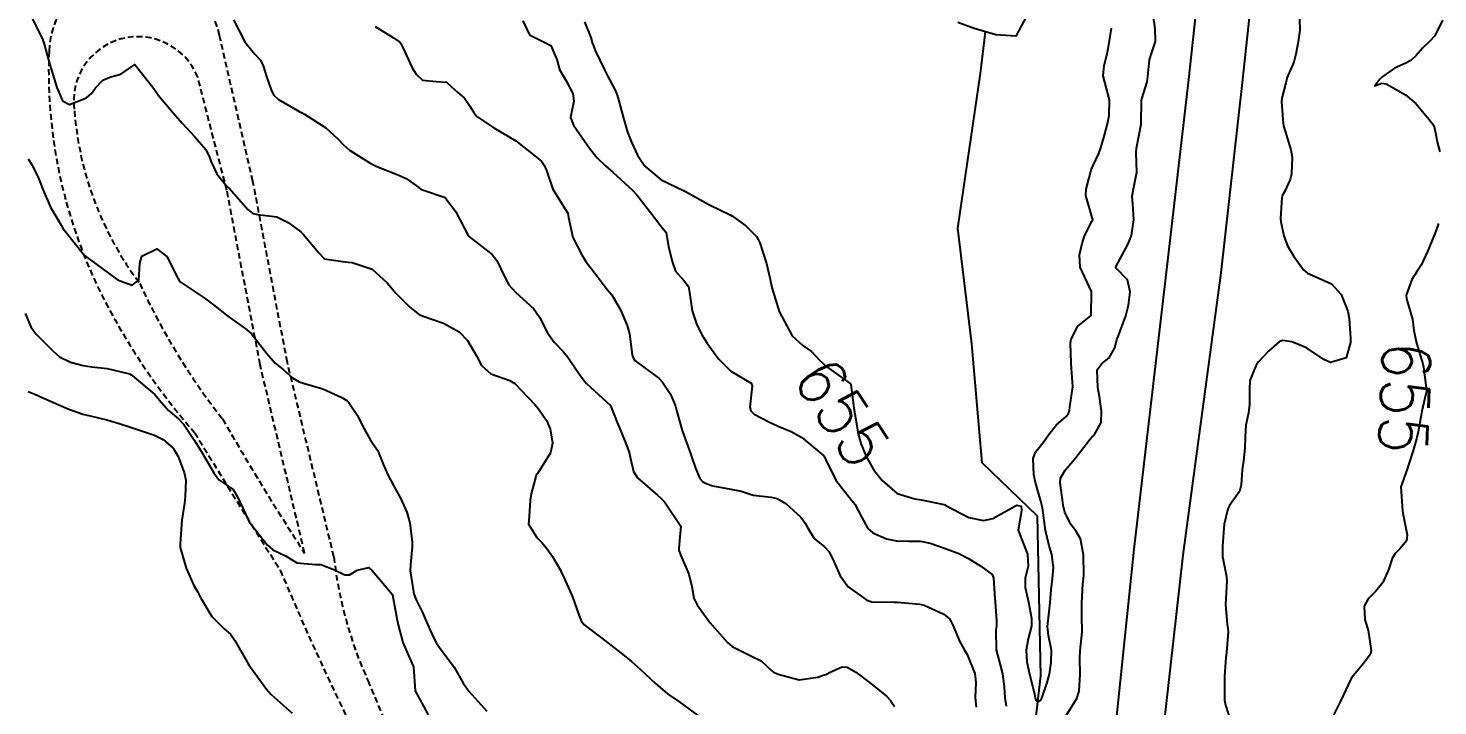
# Model space of a CAD drawing. Header units: metres. Extents: x 292545 to 299085, y 7450245 to 7463078.
# Drawn here: x 296570 to 296687.5, y 7460895.4 to 7460952 of the extents above; entities that cross this region are included whole.
import ezdxf
from ezdxf.enums import TextEntityAlignment as Align

# ---------------------------------------------------------------- set-up
doc = ezdxf.new("R2010")
doc.units = ezdxf.units.M
doc.linetypes.add('DASHED', pattern=[0.75, 0.5, -0.25])
for name, color, linetype in [('Cotas', 45, 'Continuous'), ('Curvas de Nivel 1m', 11, 'Continuous'), ('Curvas de Nivel 5m', 15, 'Continuous'), ('Hidrografia', 140, 'Continuous'), ('Linha Férrea', 20, 'Continuous'), ('Vias Secundárias', 230, 'DASHED')]:
    doc.layers.add(name, color=color, linetype=linetype)
doc.styles.add('Style-STANDARD', font='STANDARD.shx')

msp = doc.modelspace()

# ---------------------------------------------------------------- linework, layer by layer
at = {"layer": 'Curvas de Nivel 1m', "flags": 128}
for points, elevation in [([(296570.18, 7460953.08), (296570.91, 7460951.67), (296571.19, 7460951.07), (296571.31, 7460950.66), (296571.75, 7460949.06), (296572.15, 7460947.77), (296572.38, 7460947.05), (296572.84, 7460945.94), (296573.42, 7460945.62), (296574.84, 7460946.18), (296575.29, 7460946.57), (296575.61, 7460947.01), (296576.2, 7460947.67), (296576.87, 7460947.95), (296577.7, 7460948.16), (296578.88, 7460948.98), (296580.46, 7460946.96), (296580.62, 7460946.72), (296580.85, 7460946.38), (296582.08, 7460944.94), (296582.82, 7460944.06), (296583.89, 7460942.92), (296584.79, 7460941.88), (296585.1, 7460941.22), (296585.22, 7460940.9), (296585.73, 7460939.85), (296586.5, 7460938.88), (296586.76, 7460938.61), (296588.31, 7460936.86), (296588.73, 7460936.52), (296589.14, 7460936.45), (296590.73, 7460936.24), (296591.67, 7460935.78), (296592.71, 7460935), (296592.92, 7460934.81), (296594.23, 7460933.25), (296594.63, 7460932.79), (296594.68, 7460932.76), (296596.43, 7460932.51), (296596.68, 7460932.47), (296597.01, 7460932.43), (296598.67, 7460931.89), (296599.92, 7460930.73), (296600.65, 7460929.89), (296601.24, 7460929.3), (296601.82, 7460928.7), (296602.63, 7460928.07), (296603.56, 7460927.75), (296604.62, 7460927.37), (296605.92, 7460926.66), (296606.61, 7460925.92), (296607.09, 7460925.13), (296607.38, 7460924.64), (296607.79, 7460923.84), (296608.58, 7460923.16), (296610.15, 7460922.6), (296610.57, 7460922.33), (296612.24, 7460920.58), (296612.54, 7460920.23), (296613.22, 7460919.26), (296613.51, 7460918.57), (296613.71, 7460917.36), (296613.55, 7460916.56), (296612.48, 7460914.86), (296612.36, 7460914.7), (296612.31, 7460914.58), (296611.92, 7460913.13), (296611.86, 7460912.59), (296611.76, 7460911.25), (296611.7, 7460910.59), (296612.41, 7460909.5), (296612.86, 7460909.03), (296613.24, 7460908.57), (296613.72, 7460907.89), (296614.38, 7460906.75), (296614.47, 7460906.55), (296614.57, 7460906.35), (296615.37, 7460904.54), (296615.93, 7460902.95), (296616.09, 7460902.53), (296616.33, 7460902.22), (296617.6, 7460901.24), (296618.31, 7460900.71), (296618.57, 7460900.51), (296619.55, 7460899.74), (296620.29, 7460899.14), (296621.06, 7460898.47), (296622.27, 7460897.32), (296623.31, 7460896.45), (296624.25, 7460895.8), (296626.15, 7460894.41)], 659), ([(296587.1, 7460952.7), (296588.05, 7460950.87), (296588.89, 7460949.84), (296589.36, 7460949.32), (296589.58, 7460948.85), (296589.9, 7460947.88), (296590.25, 7460946.84), (296590.45, 7460946.44), (296590.85, 7460946.06), (296592.63, 7460945.02), (296592.83, 7460944.92), (296593.04, 7460944.81), (296594.82, 7460943.67), (296595.81, 7460942.77), (296596.28, 7460942.25), (296596.79, 7460941.83), (296598.51, 7460940.74), (296598.78, 7460940.58), (296599.06, 7460940.46), (296600.77, 7460939.78), (296601.52, 7460939.46), (296602.56, 7460938.69), (296602.76, 7460938.53), (296602.96, 7460938.49), (296604.75, 7460937.87), (296605.65, 7460936.66), (296606.71, 7460934.65), (296608.69, 7460933.12), (296609.06, 7460932.62), (296609.43, 7460931.86), (296610.04, 7460930.61), (296610.66, 7460929.93), (296612.12, 7460928.59), (296612.63, 7460927.88), (296613.3, 7460926.57), (296613.85, 7460925.8), (296614.6, 7460925), (296614.98, 7460924.55), (296615.86, 7460923.25), (296616.39, 7460922.53), (296616.56, 7460922.35), (296618.54, 7460920.51), (296619.11, 7460919.08), (296619.36, 7460918.5), (296619.93, 7460917.06), (296620.12, 7460916.49), (296620.2, 7460916.19), (296620.48, 7460914.99), (296620.8, 7460914.48), (296622.46, 7460913.01), (296622.76, 7460912.76), (296623.06, 7460912.45), (296624.42, 7460910.44), (296624.24, 7460908.61), (296624.25, 7460908.44), (296624.4, 7460908.05), (296625.09, 7460906.43), (296625.33, 7460905.39), (296625.49, 7460904.42), (296625.79, 7460903.86), (296626.34, 7460903.1), (296626.84, 7460902.4), (296628.31, 7460900.71), (296628.69, 7460900.39), (296630.3, 7460899.58), (296631.12, 7460899.18), (296632.04, 7460898.34), (296632.17, 7460898.23), (296632.28, 7460898.18), (296632.54, 7460898.08), (296634.28, 7460897.61), (296635.83, 7460897.84), (296636.28, 7460897.99), (296636.51, 7460898.06), (296636.93, 7460898.28), (296637.87, 7460898.69), (296638.29, 7460898.66), (296639, 7460898.26), (296640.27, 7460897.31), (296641.57, 7460896.23), (296641.9, 7460895.88), (296642.24, 7460895.38)], 658), ([(296611.23, 7460952.6), (296611.78, 7460951.45), (296612.91, 7460950.9), (296613.56, 7460950.56), (296614.07, 7460949.38), (296614.29, 7460948.56), (296614.86, 7460947.6), (296615.4, 7460946.54), (296615.48, 7460945.91), (296615.22, 7460944.55), (296615.45, 7460943.91), (296616.41, 7460942.53), (296616.8, 7460941.98), (296617.44, 7460941.17), (296618.13, 7460940.51), (296618.77, 7460939.95), (296620.38, 7460938.48), (296620.75, 7460938.09), (296622.01, 7460936.47), (296622.72, 7460935.53), (296623.2, 7460934.94), (296623.28, 7460934.45), (296623.39, 7460933.76), (296623.72, 7460932.44), (296623.96, 7460931.72), (296624.67, 7460930.93), (296625.05, 7460930.43), (296625.15, 7460929.93), (296625.35, 7460928.42), (296625.72, 7460927.32), (296626.17, 7460926.41), (296626.61, 7460925.72), (296627.56, 7460924.4), (296628.58, 7460923.36), (296630.28, 7460922.36), (296630.36, 7460922.16), (296630.16, 7460920.37), (296630.24, 7460920.07), (296630.54, 7460919.79), (296631.75, 7460919.13), (296632.53, 7460918.77), (296633.62, 7460918.33), (296634.52, 7460917.84), (296636.33, 7460916.29), (296636.41, 7460916.21), (296636.49, 7460916.02), (296637.34, 7460914.28), (296638.45, 7460912.85), (296638.92, 7460912.27), (296639.49, 7460911.2), (296640, 7460910.25), (296640.42, 7460909.88), (296641.56, 7460909.38), (296642.41, 7460909.2), (296643.44, 7460909.18), (296644.41, 7460909.17), (296645.22, 7460909), (296646.41, 7460908.61), (296647.59, 7460908.16), (296648.4, 7460907.74), (296649.44, 7460907.08), (296650.38, 7460906.4), (296650.48, 7460906.13), (296650.61, 7460904.38), (296650.63, 7460904.13), (296650.74, 7460902.53), (296650.73, 7460902.12), (296650.68, 7460901.77), (296650.72, 7460900.12), (296651.05, 7460898.87), (296651.24, 7460898.12), (296651.37, 7460897.01), (296651.45, 7460896.11), (296651.54, 7460895.41)], 656), ([(296656.23, 7460894.11), (296657.44, 7460896.04), (296657.64, 7460896.66), (296657.71, 7460898.04), (296657.68, 7460899.43), (296657.72, 7460900.04), (296657.88, 7460901.6), (296657.88, 7460902.04), (296657.85, 7460902.51), (296657.87, 7460904.04), (296657.95, 7460905.62), (296658.01, 7460906.04), (296658.03, 7460906.38), (296658.01, 7460908.04), (296657.76, 7460909.38), (296657.35, 7460910.05), (296656.94, 7460910.56), (296656.44, 7460911.59), (296656.33, 7460912.06), (296656.31, 7460912.2), (296656.05, 7460914.06), (296656.09, 7460914.45), (296656.48, 7460915.11), (296657.27, 7460916.05), (296658.51, 7460917.65), (296658.69, 7460917.85), (296658.89, 7460918.03), (296659.46, 7460919.09), (296659.51, 7460920.02), (296659.33, 7460921.25), (296659.2, 7460922.02), (296659.14, 7460923.47), (296659.52, 7460924.02), (296660.14, 7460924.47), (296660.61, 7460925.33), (296660.79, 7460926.01), (296660.88, 7460926.27), (296661.54, 7460928), (296661.76, 7460928.88), (296661.89, 7460929.99), (296661.67, 7460930.99), (296660.68, 7460932.01), (296661.71, 7460933.99), (296662, 7460934.7), (296662.21, 7460935.99), (296662.11, 7460937.35), (296662.07, 7460937.99), (296662.17, 7460938.58), (296662.46, 7460939.98), (296662.4, 7460941.59), (296662.43, 7460941.99), (296662.82, 7460943.98), (296662.84, 7460945.98), (296662.85, 7460946.09), (296663.31, 7460947.53), (296663.37, 7460947.97), (296663.49, 7460949.37), (296663.69, 7460949.97), (296663.99, 7460950.88), (296663.98, 7460951.97), (296663.81, 7460953.1)], 656), ([(296676.02, 7460952.75), (296676.05, 7460951.83), (296675.89, 7460950.85), (296675.72, 7460949.83), (296675.55, 7460949.17), (296674.97, 7460947.84), (296674.95, 7460947.76), (296674.87, 7460947.45), (296674.55, 7460946.15), (296674.52, 7460945.84), (296674.64, 7460944.03), (296674.68, 7460943.84), (296674.82, 7460943.41), (296675.29, 7460941.84), (296675.39, 7460941.24), (296675.35, 7460939.83), (296675.24, 7460939.37), (296674.76, 7460938.35), (296674.58, 7460938.01), (296674.53, 7460937.84), (296674.44, 7460936.14), (296674.47, 7460935.84), (296674.72, 7460934.66), (296675.02, 7460933.84), (296675.51, 7460933.01), (296676.36, 7460931.82), (296676.68, 7460931.55), (296677.88, 7460931.01), (296678.67, 7460930.65), (296679.49, 7460929.78), (296680.05, 7460928.37), (296680.16, 7460927.77), (296680.26, 7460926.13), (296680.26, 7460925.77), (296679.9, 7460924.47), (296678.59, 7460924.1), (296678.05, 7460924.34), (296676.61, 7460925.32), (296675.36, 7460925.83), (296674.61, 7460925.92), (296674.35, 7460925.84), (296673.42, 7460925.03), (296672.59, 7460924.16), (296672.46, 7460923.99), (296672.39, 7460923.87), (296671.86, 7460922.59), (296671.83, 7460921.88), (296671.84, 7460920.59), (296671.75, 7460919.88), (296671.55, 7460918.85), (296671.47, 7460917.88), (296671.45, 7460916.93), (296671.34, 7460915.88), (296671.23, 7460915.14), (296671.15, 7460913.88), (296671.01, 7460913.34), (296670.45, 7460912.56), (296670.17, 7460912.17), (296670.03, 7460911.89), (296669.74, 7460910.59), (296669.68, 7460909.9), (296669.58, 7460908.73), (296669.59, 7460907.9), (296669.9, 7460906.37), (296669.96, 7460905.89), (296669.87, 7460904.38), (296669.85, 7460903.9), (296669.97, 7460902.25), (296670.03, 7460901.89), (296670.05, 7460901.62), (296669.92, 7460899.9), (296669.87, 7460899.47), (296669.77, 7460897.9), (296669.76, 7460896.4), (296669.77, 7460895.9), (296669.83, 7460895.48), (296670.24, 7460894.27)], 656), ([(296598.92, 7460952.15), (296600.44, 7460951.19), (296600.9, 7460950.89), (296601, 7460950.81), (296601.06, 7460950.72), (296601.22, 7460950.4), (296602.02, 7460948.7), (296602.34, 7460948.17), (296602.86, 7460947.65), (296604, 7460947.54), (296604.86, 7460947.49), (296605.29, 7460947.09), (296605.78, 7460946.66), (296606.37, 7460946.17), (296606.84, 7460945.46), (296607.14, 7460944.95), (296607.4, 7460944.64), (296608.82, 7460943.67), (296610.64, 7460942.6), (296610.8, 7460942.49), (296611.86, 7460941.65), (296612.79, 7460940.89), (296613.03, 7460940.57), (296613.21, 7460940.13), (296613.75, 7460938.56), (296614.74, 7460936.96), (296614.98, 7460936.55), (296615.06, 7460936.21), (296615.4, 7460934.54), (296616.15, 7460933.07), (296616.5, 7460932.53), (296616.68, 7460932.26), (296617.45, 7460931.3), (296618.02, 7460930.51), (296618.31, 7460930.15), (296618.66, 7460929.74), (296619.39, 7460928.49), (296619.94, 7460927.17), (296620.12, 7460926.48), (296620.35, 7460924.73), (296620.43, 7460924.48), (296620.59, 7460924.27), (296621.43, 7460923.62), (296622.57, 7460922.78), (296622.88, 7460922.46), (296623.55, 7460921.45), (296623.97, 7460920.44), (296624.09, 7460919.99), (296624.52, 7460918.43), (296625.26, 7460916.42), (296625.63, 7460915.27), (296626.01, 7460914.41), (296626.22, 7460914.16), (296626.47, 7460914.02), (296627.07, 7460913.81), (296628.46, 7460913.56), (296629.45, 7460913.36), (296630.46, 7460913.02), (296631.95, 7460912.85), (296632.46, 7460912.74), (296633.16, 7460912.33), (296634.43, 7460911.19), (296634.79, 7460910.68), (296634.97, 7460910.31), (296635.53, 7460909.41), (296636.41, 7460908.7), (296636.79, 7460908.29), (296637.18, 7460907.49), (296637.71, 7460906.28), (296638.36, 7460905.38), (296639.93, 7460904.25), (296640.35, 7460904.11), (296642.2, 7460904.08), (296642.35, 7460904.08), (296642.49, 7460904.08), (296644.35, 7460903.92), (296644.71, 7460903.84), (296646.34, 7460903.1), (296646.84, 7460902.68), (296647.11, 7460902.17), (296647.69, 7460900.78), (296648.04, 7460900.15), (296648.14, 7460899.99), (296648.3, 7460899.71), (296648.94, 7460898.14), (296649.03, 7460897.39), (296648.96, 7460896.14), (296649.05, 7460895.33)], 657), ([(296569.72, 7460928.17), (296570.2, 7460927.08), (296570.61, 7460926.5), (296572.05, 7460925.06), (296572.59, 7460924.57), (296573.5, 7460924.12), (296574.58, 7460923.83), (296575.3, 7460923.74), (296576.58, 7460923.58), (296578.42, 7460923.14), (296578.57, 7460923.06), (296578.68, 7460922.98), (296580.55, 7460921.41), (296580.94, 7460920.95), (296581.69, 7460920.1), (296582.53, 7460919.39), (296582.96, 7460918.93), (296583.84, 7460917.59), (296584.26, 7460916.91), (296584.5, 7460916.54), (296585.48, 7460914.89), (296585.89, 7460914.31), (296586.46, 7460913.9), (296587.08, 7460913.5), (296587.45, 7460912.88), (296588.36, 7460910.93), (296588.39, 7460910.86), (296588.4, 7460910.84), (296588.42, 7460910.8), (296589.93, 7460908.84), (296590.4, 7460908.47), (296591.5, 7460907.93), (296592.39, 7460907.37), (296593.94, 7460907.24), (296594.39, 7460907.24), (296595.54, 7460906.78), (296596.38, 7460906.38), (296596.77, 7460906.38), (296597.41, 7460906.75), (296598.39, 7460906.99), (296598.68, 7460906.74), (296600.35, 7460904.76), (296600.37, 7460904.72), (296600.38, 7460904.7), (296600.73, 7460902.72), (296600.85, 7460902.19), (296601.24, 7460900.71), (296601.99, 7460899), (296602.11, 7460898.7), (296602.26, 7460896.7), (296603.34, 7460894.68)], 661), ([(296569.97, 7460921.66), (296570.55, 7460921.44), (296571.4, 7460921.06), (296572.54, 7460920.55), (296573.38, 7460920.2), (296574.53, 7460919.79), (296575.14, 7460919.64), (296576.53, 7460919.31), (296577.57, 7460918.99), (296578.52, 7460918.69), (296578.93, 7460918.57), (296580.51, 7460918.04), (296581.24, 7460917.68), (296582.07, 7460916.94), (296582.49, 7460916.25), (296583, 7460914.92), (296583.12, 7460914.27), (296583.07, 7460912.92), (296583.01, 7460912.36), (296582.81, 7460910.93), (296582.77, 7460910.57), (296582.65, 7460908.93), (296582.66, 7460908.66), (296583.15, 7460906.92), (296583.8, 7460905.48), (296584.12, 7460904.91), (296584.35, 7460904.47), (296585.3, 7460902.9), (296586.32, 7460901.87), (296586.85, 7460901.41), (296587.23, 7460900.88), (296588.29, 7460899.01), (296588.39, 7460898.86), (296588.67, 7460898.46), (296589.86, 7460896.84), (296590.26, 7460896.39), (296591.99, 7460894.82)], 662)]:
    msp.add_lwpolyline(points, dxfattribs=dict(at, elevation=elevation))
at = {"layer": 'Curvas de Nivel 5m', "flags": 128}
for points, elevation in [([(296616.38, 7460952.54), (296616.91, 7460951.22), (296617.06, 7460950.69), (296617.12, 7460950.53), (296617.28, 7460950.14), (296618.04, 7460948.51), (296618.32, 7460947.96), (296618.86, 7460946.99), (296619.09, 7460946.5), (296619.2, 7460946.14), (296619.62, 7460944.49), (296619.98, 7460943.33), (296620.29, 7460942.49), (296620.79, 7460941.39), (296621.42, 7460940.47), (296622.77, 7460939.33), (296624.68, 7460938.43), (296624.73, 7460938.41), (296624.75, 7460938.4), (296624.81, 7460938.37), (296626.74, 7460937.28), (296628.58, 7460936.39), (296628.73, 7460936.31), (296629.84, 7460935.49), (296630.72, 7460934.61), (296630.87, 7460934.36), (296630.99, 7460934.07), (296631.57, 7460932.35), (296631.85, 7460931.16), (296632.01, 7460930.35), (296632.63, 7460928.34), (296633.71, 7460926.33), (296634.6, 7460925.51), (296635.31, 7460925.02), (296635.97, 7460924.3), (296636.58, 7460923.74), (296638.34, 7460922.49), (296638.56, 7460922.32), (296638.6, 7460922.27), (296638.81, 7460920.53), (296638.85, 7460920.27), (296639.1, 7460918.83), (296639.18, 7460918.26), (296639.43, 7460917.34), (296639.87, 7460916.26), (296640.48, 7460915.17), (296640.88, 7460914.65), (296641.21, 7460914.24), (296642.46, 7460913.15), (296643.94, 7460912.71), (296644.45, 7460912.62), (296646.37, 7460912.24), (296646.44, 7460912.21), (296646.52, 7460912.17), (296648.43, 7460911.16), (296649.67, 7460910.9), (296650.43, 7460911.08), (296652.28, 7460912.1), (296652.38, 7460912.17), (296652.44, 7460912.18), (296652.81, 7460912.1), (296652.83, 7460911.7), (296652.56, 7460910.1), (296652.63, 7460909.89), (296653.32, 7460908.09), (296653.39, 7460907.09), (296653.14, 7460906.09), (296653.14, 7460905.32), (296653.41, 7460904.09), (296653.67, 7460902.75), (296653.67, 7460902.09), (296653.39, 7460901.02), (296653.21, 7460900.09), (296653.27, 7460899.11), (296653.49, 7460898.09), (296653.9, 7460896.44), (296653.98, 7460896.08), (296654.06, 7460895.89), (296654.25, 7460895.77), (296654.43, 7460895.9), (296654.53, 7460896.08), (296654.97, 7460897.37), (296655.15, 7460898.07), (296655.31, 7460899.05), (296655.32, 7460900.07), (296655.08, 7460901.31), (296655, 7460902.07), (296655.14, 7460903.28), (296655.21, 7460904.07), (296655.3, 7460905.13), (296655.42, 7460906.07), (296655.49, 7460906.97), (296655.36, 7460908.07), (296655.13, 7460908.79), (296654.82, 7460910.08), (296654.57, 7460911.95), (296654.55, 7460912.08), (296654.45, 7460912.53), (296654, 7460914.08), (296653.85, 7460914.72), (296653.8, 7460916.09), (296653.99, 7460916.6), (296654.5, 7460917.24), (296654.86, 7460917.72), (296655.09, 7460918.07), (296655.73, 7460918.86), (296656.54, 7460919.58), (296656.76, 7460919.84), (296656.82, 7460920.06), (296656.87, 7460920.38), (296657.11, 7460922.05), (296657.01, 7460923.63), (296656.96, 7460924.05), (296656.92, 7460925.73), (296656.96, 7460926.05), (296657.53, 7460927.14), (296658.63, 7460928.03), (296658.66, 7460930.03), (296657.71, 7460932.04), (296657.66, 7460933.07), (296657.88, 7460934.04), (296658.08, 7460934.66), (296658.73, 7460935.91), (296658.78, 7460935.99), (296658.78, 7460936.03), (296658.73, 7460936.2), (296658.2, 7460938.04), (296658.22, 7460938.57), (296658.6, 7460940.03), (296658.65, 7460940.17), (296658.79, 7460940.47), (296659.28, 7460941.54), (296659.45, 7460942.02), (296659.75, 7460943.08), (296659.99, 7460944.02), (296660.14, 7460944.71), (296660.16, 7460946.02), (296659.92, 7460946.96), (296659.65, 7460948.02), (296659.73, 7460948.87), (296660.01, 7460950.01), (296660.14, 7460950.77), (296660.32, 7460952.01)], 655), ([(296687.93, 7460952.68), (296687.48, 7460951.69), (296687.28, 7460951.33), (296686.91, 7460950.94), (296686.27, 7460950.34), (296685.74, 7460949.71), (296685.31, 7460949.3), (296684.89, 7460949.09), (296683.94, 7460948.67), (296682.87, 7460947.91), (296682.7, 7460947.74), (296682.31, 7460947.19), (296682.87, 7460947.42), (296683.25, 7460947.36), (296684.86, 7460946.44), (296685.72, 7460945.71), (296686.83, 7460944.37), (296687.12, 7460943.99), (296687.26, 7460943.69), (296687.53, 7460942.41), (296687.72, 7460941.69)], 655), ([(296569.98, 7460941.08), (296570.29, 7460940.59), (296570.77, 7460939.67), (296571.01, 7460939.07), (296571.15, 7460938.67), (296571.85, 7460937.06), (296572.72, 7460935.55), (296572.91, 7460935.24), (296573.06, 7460935.05), (296574.69, 7460933.03), (296576.67, 7460931.55), (296577.43, 7460930.99), (296578.66, 7460930.55), (296579.2, 7460930.97), (296579.3, 7460932.35), (296579.47, 7460932.97), (296580.7, 7460933.58), (296581.56, 7460932.94), (296582.47, 7460931.13), (296582.57, 7460930.93), (296582.66, 7460930.83), (296582.98, 7460930.6), (296584.65, 7460929.49), (296584.99, 7460929.25), (296585.43, 7460928.9), (296586.63, 7460927.95), (296588.19, 7460926.86), (296588.61, 7460926.49), (296589.88, 7460924.85), (296590.58, 7460924.03), (296591.25, 7460923.5), (296592.03, 7460922.82), (296592.57, 7460922.47), (296593.04, 7460922.33), (296594.56, 7460921.9), (296596.15, 7460921.17), (296596.55, 7460920.92), (296596.71, 7460920.77), (296597.44, 7460919.66), (296597.88, 7460918.75), (296598.51, 7460917.67), (296599.14, 7460916.73), (296599.59, 7460915.62), (296599.99, 7460914.72), (296600.46, 7460913.83), (296601.06, 7460912.71), (296601.55, 7460911.59), (296601.81, 7460910.71), (296602.02, 7460909.09), (296602.02, 7460908.7), (296601.86, 7460907.23), (296601.84, 7460906.71), (296602.12, 7460904.94), (296602.18, 7460904.7), (296602.35, 7460904.28), (296602.87, 7460903.22), (296603.09, 7460902.69), (296603.74, 7460901.25), (296604.03, 7460900.67), (296604.14, 7460900.51), (296604.3, 7460900.31), (296605.51, 7460898.66), (296606.27, 7460897.33), (296606.72, 7460896.65), (296608.24, 7460894.98)], 660), ([(296687.6, 7460935.69), (296687.37, 7460935.05), (296686.84, 7460933.7), (296686.7, 7460933.35), (296686.16, 7460932.23), (296685.82, 7460931.71), (296685.38, 7460931.01), (296684.92, 7460929.72), (296684.95, 7460929.42), (296685.44, 7460927.71), (296685.56, 7460926.77), (296685.77, 7460925.71), (296686.3, 7460923.99), (296686.36, 7460923.7), (296686.57, 7460921.98), (296686.6, 7460921.7), (296686.6, 7460921.66), (296686.56, 7460921.48), (296686.22, 7460920.03), (296686.15, 7460919.7), (296685.91, 7460918.32), (296685.78, 7460917.71), (296685.48, 7460916.74), (296685.15, 7460915.71), (296685, 7460915.2), (296684.47, 7460913.72), (296684.6, 7460911.72), (296684.62, 7460911.53), (296684.98, 7460909.71), (296684.93, 7460909.2), (296684.41, 7460908.56), (296683.98, 7460908.15), (296683.74, 7460907.73), (296683.44, 7460906.79), (296682.97, 7460905.74), (296682.37, 7460905.02), (296681.75, 7460904.36), (296681.41, 7460903.76), (296681.47, 7460902.62), (296681.73, 7460901.76), (296682, 7460900.06), (296681.93, 7460899.75), (296681.23, 7460898.83), (296680.35, 7460897.77), (296680.33, 7460897.73), (296680.28, 7460897.62), (296679.68, 7460896.36), (296679.4, 7460895.78), (296678.6, 7460894.16)], 655)]:
    msp.add_lwpolyline(points, dxfattribs=dict(at, elevation=elevation))
at = {"layer": 'Hidrografia'}
for points in [[(296653.68, 7460953.85), (296652.36, 7460951.33), (296650.69, 7460951.44), (296648.87, 7460951.96), (296647.53, 7460952.48)], [(296647.49, 7460812.99), (296648.12, 7460832.5), (296646.54, 7460838.58), (296643.61, 7460840.32), (296641.3, 7460846.01), (296647.1, 7460848.84), (296649.4, 7460849.7), (296649.98, 7460853.3), (296649.55, 7460873.76), (296651.13, 7460880.09), (296653.44, 7460889.31), (296654.45, 7460897.94), (296654.16, 7460911.26), (296649.55, 7460915.72), (296648.69, 7460925.65), (296647.53, 7460935.3), (296649.41, 7460948.22), (296649.82, 7460951.69)]]:
    msp.add_lwpolyline(points, dxfattribs=at)
at = {"layer": 'Linha Férrea', "linetype": 'Continuous'}
for points in [[(296668.51, 7460963.93), (296666.75, 7460947.71), (296664.94, 7460932.12), (296662.21, 7460908.52), (296660.5, 7460892.14), (296659.01, 7460879.4), (296656.72, 7460860.93), (296655.48, 7460850.33), (296653.96, 7460836.64), (296652.94, 7460830.01)], [(296672.96, 7460963.47), (296671.19, 7460947.21), (296669.46, 7460931.58), (296666.27, 7460908.02), (296664.44, 7460891.68), (296663.08, 7460878.96), (296661.07, 7460860.34), (296659.35, 7460849.83), (296657.86, 7460836.23), (296657.18, 7460829.49)]]:
    msp.add_lwpolyline(points, dxfattribs=at)
at = {"layer": 'Vias Secundárias'}
msp.add_lwpolyline([(296605.74, 7460885.44, -0.26965), (296601.44, 7460889.37, 0.030953), (296598.38, 7460897.39, -0.078516), (296595.48, 7460907.87), (296591.6, 7460924.1), (296588.73, 7460939.21), (296585.95, 7460951.4, 0.87656), (296571.72, 7460950.09, 0.13082), (296576.44, 7460929.1, 0.059438), (296583.86, 7460918.25, 0.005071), (296591.01, 7460906.76, 0.0145), (296596.53, 7460894.54, -0.061373), (296598.68, 7460888.28, -0.284749), (296596.77, 7460883, -27.681549)], format="xyb", dxfattribs=at)
msp.add_lwpolyline([(296593.04, 7460908.19), (296589.33, 7460923.9), (296586.56, 7460938.44), (296584.12, 7460947.91, 0.893544), (296573.84, 7460945.1, 0.143795), (296579.29, 7460930.7, 0.059954), (296586.2, 7460919.38, 0.015517)], format="xyb", close=True, dxfattribs=at)

# ---------------------------------------------------------------- texts
at = {"layer": 'Cotas', "style": 'Style-STANDARD'}
for rotation, p in [(267.779, (296684.79, 7460921.16, 655)), (302.9421, (296637.87, 7460919.92, 655))]:
    msp.add_text('655', height=4, rotation=rotation, dxfattribs=at).set_placement(p, align=Align.MIDDLE_CENTER)

doc.saveas('drawing.dxf')
